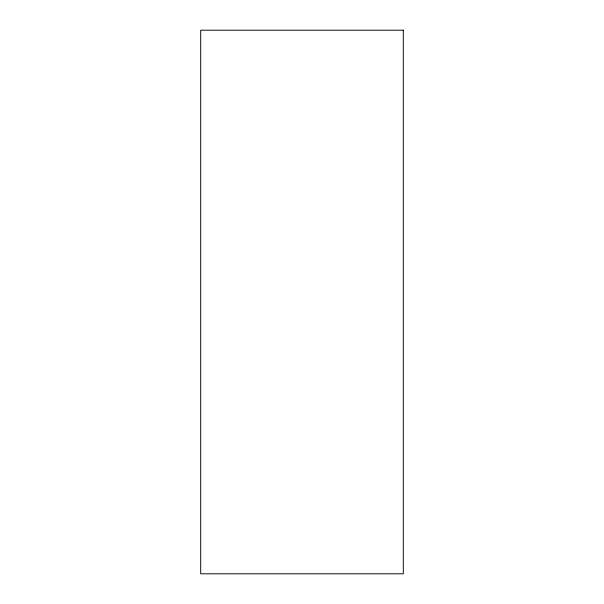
<?xml version="1.0" encoding="UTF-8"?>
<svg xmlns="http://www.w3.org/2000/svg" width="604" height="604" viewBox="0 0 604 604"><rect width="100%" height="100%" fill="white"/><g stroke="black" fill="none" stroke-linecap="round" stroke-linejoin="round"><path stroke-width="0.91" d="M403.306 30.2L200.694 30.2L200.694 573.8L403.306 573.8L403.306 30.2"/></g></svg>
